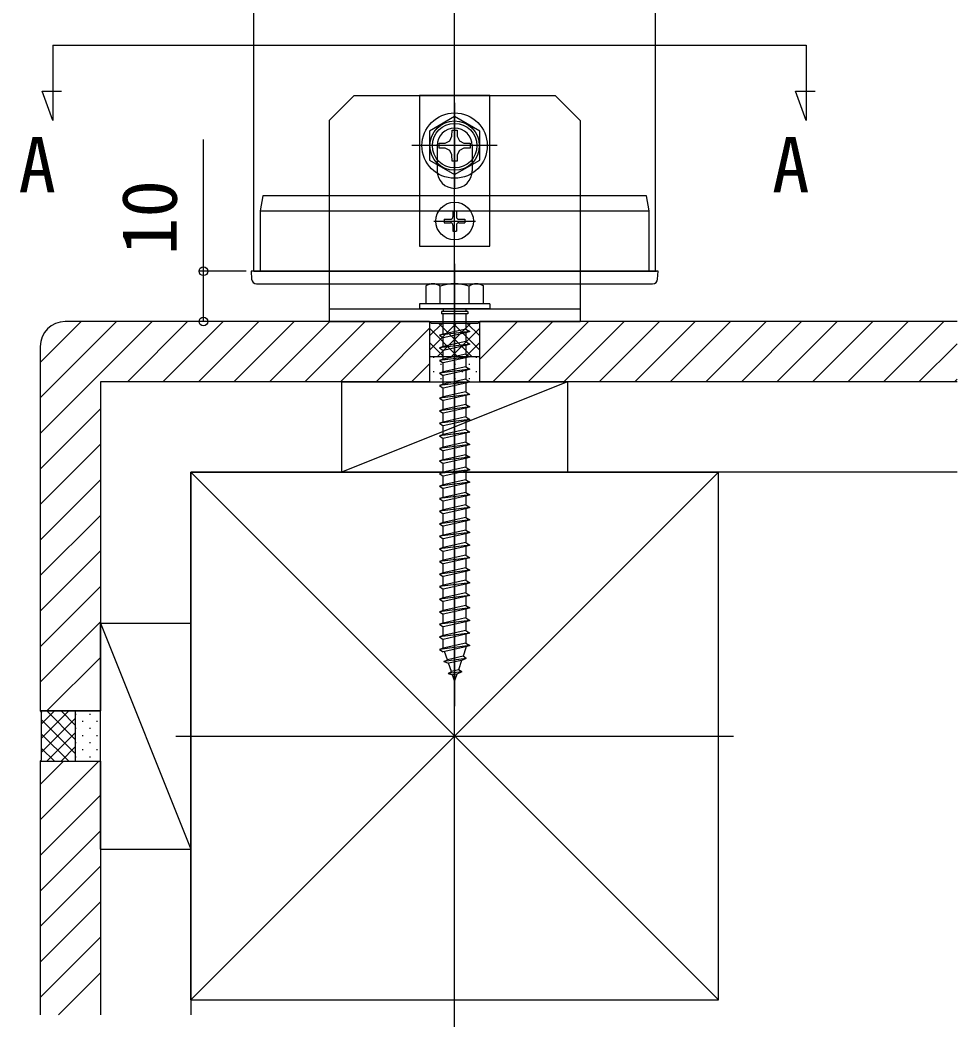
# Model space of a CAD drawing. Units: millimetres, scale not verified. Extents: x -875 to 875, y -1300 to 1293.
# Drawn here: x -56.5 to 130, y -1198.6 to -999.6 of the extents above; entities that cross this region are included whole.
import ezdxf
from ezdxf.enums import TextEntityAlignment as Align

# ---------------------------------------------------------------- set-up
doc = ezdxf.new("R2010")
doc.units = ezdxf.units.MM
doc.header["$LTSCALE"] = 8
for name, color, linetype in [('0-2_USER1', 3, 'Continuous'), ('0-4_YKK_12', 2, 'Continuous'), ('0-5_YKK_13', 4, 'Continuous'), ('0-6_YKK_D', 6, 'Continuous'), ('0-8_YSS_K', 3, 'Continuous'), ('0-9_YSS_KE', 3, 'Continuous')]:
    doc.layers.add(name, color=color, linetype=linetype)
doc.styles.add('ＭＳ ゴシック', font='')
doc.styles.get('ＭＳ ゴシック').set_extended_font_data('MS Gothic')

msp = doc.modelspace()

# ---------------------------------------------------------------- linework, layer by layer
at = {"layer": '0-4_YKK_12'}
for p, q in [((-9.998, -1049.6), (-9.998, -694.6)), ((70.002, -1049.6), (70.002, -694.6)), ((-49.998, -1004.6), (-49.998, -1019.6)), ((-49.998, -1004.6), (100.002, -1004.6)), ((100.002, -1004.6), (100.002, -1019.6)), ((-9.998, -1049.6), (70.202, -1049.6))]:
    msp.add_line(p, q, dxfattribs=at)
for points in [[(-49.998, -1019.6), (-52.127, -1013.75), (-48.227, -1013.75)], [(100.002, -1019.6), (97.873, -1013.75), (101.773, -1013.75)]]:
    msp.add_lwpolyline(points, dxfattribs=at)
at = {"layer": '0-5_YKK_13'}
for p, q in [((10.002, -1014.6), (5.002, -1019.6)), ((10.002, -1014.6), (50.002, -1014.6)), ((55.002, -1019.6), (50.002, -1014.6)), ((30.002, -1016.1), (30.002, -1033.1)), ((29.479, -1022.746), (29.5, -1021.5)), ((38.502, -1024.6), (21.502, -1024.6)), ((26.502, -1024.6), (26.502, -1029.6)), ((33.502, -1024.6), (33.502, -1029.6)), ((-8.198, -1034.6), (-8.698, -1037.6)), ((67.574, -1034.6), (-7.497, -1034.6)), ((30.002, -1043.75), (30.002, -1035.45)), ((-7.988, -1037.6), (68.065, -1037.6)), ((29.652, -1037.55), (30.352, -1037.55)), ((29.652, -1037.55), (29.652, -1038.75)), ((30.352, -1037.55), (30.352, -1038.75)), ((25.852, -1039.6), (34.152, -1039.6)), ((27.952, -1039.25), (27.952, -1039.95)), ((27.952, -1039.25), (29.152, -1039.25)), ((27.952, -1039.95), (29.152, -1039.95)), ((29.652, -1040.45), (29.652, -1041.65)), ((30.352, -1040.45), (30.352, -1041.65)), ((30.852, -1039.25), (32.052, -1039.25)), ((30.852, -1039.95), (32.052, -1039.95)), ((32.052, -1039.25), (32.052, -1039.95)), ((29.652, -1041.65), (30.352, -1041.65)), ((30.002, -1048.1), (30.002, -1136.139)), ((-10.498, -1049.6), (-10.403, -1051.161)), ((68.233, -1049.6), (-7.967, -1049.6)), ((70.406, -1051.161), (70.502, -1049.6)), ((-7.886, -1052.1), (68.047, -1052.1)), ((25.002, -1052.1), (24.252, -1052.533)), ((24.252, -1052.531), (24.252, -1056.1)), ((25.002, -1052.1), (35.002, -1052.1)), ((27.115, -1056.1), (27.115, -1052.547)), ((32.889, -1056.1), (32.889, -1052.547)), ((35.002, -1052.1), (35.752, -1052.533)), ((35.752, -1056.1), (35.752, -1052.531)), ((37.002, -1056.1), (23.002, -1056.1)), ((23.002, -1056.1), (23.002, -1057.1)), ((35.752, -1056.1), (24.252, -1056.1)), ((37.002, -1056.1), (37.002, -1057.1)), ((5.002, -1057.1), (55.002, -1057.1)), ((37.002, -1057.1), (23.002, -1057.1)), ((27.402, -1057.6), (27.402, -1058.1)), ((32.602, -1057.6), (27.402, -1057.6)), ((32.602, -1058.1), (27.402, -1058.1)), ((27.752, -1057.1), (27.752, -1057.6)), ((27.752, -1062.1), (27.752, -1058.1)), ((32.252, -1057.1), (32.252, -1057.6)), ((32.252, -1058.1), (32.252, -1061.1)), ((32.602, -1057.6), (32.602, -1058.1)), ((5.002, -1059.6), (55.002, -1059.6)), ((33.002, -1061.6), (27.002, -1062.35)), ((32.252, -1061.85), (27.752, -1062.85)), ((32.252, -1061.85), (32.252, -1063.6)), ((33.002, -1064.1), (27.002, -1064.85)), ((27.752, -1064.6), (27.002, -1064.85)), ((27.752, -1064.6), (27.752, -1062.85)), ((32.252, -1063.6), (27.752, -1064.6)), ((32.252, -1064.35), (27.752, -1065.35)), ((32.252, -1063.6), (33.002, -1064.1)), ((33.002, -1064.1), (32.252, -1064.35)), ((32.252, -1064.35), (32.252, -1066.1)), ((27.002, -1064.85), (27.752, -1065.35)), ((33.002, -1066.6), (27.002, -1067.35)), ((27.752, -1067.1), (27.752, -1065.35)), ((32.252, -1066.85), (27.752, -1067.85)), ((27.752, -1069.6), (27.752, -1067.85)), ((32.252, -1066.85), (32.252, -1068.6)), ((33.002, -1069.1), (27.002, -1069.85)), ((32.252, -1069.35), (27.752, -1070.35)), ((27.752, -1072.1), (27.752, -1070.35)), ((32.252, -1069.35), (32.252, -1071.1)), ((33.002, -1071.6), (27.002, -1072.35)), ((32.252, -1071.85), (27.752, -1072.85)), ((32.252, -1071.85), (32.252, -1073.6)), ((33.002, -1074.1), (27.002, -1074.85)), ((27.752, -1074.6), (27.752, -1072.85)), ((32.252, -1074.35), (27.752, -1075.35)), ((32.252, -1074.35), (32.252, -1076.1)), ((27.752, -1077.1), (27.752, -1075.35)), ((33.002, -1076.6), (27.002, -1077.35)), ((32.252, -1076.85), (27.752, -1077.85)), ((27.752, -1079.6), (27.752, -1077.85)), ((32.252, -1076.85), (32.252, -1078.6)), ((33.002, -1079.1), (27.002, -1079.85)), ((32.252, -1079.35), (27.752, -1080.35)), ((27.752, -1082.1), (27.752, -1080.35)), ((32.252, -1079.35), (32.252, -1081.1)), ((33.002, -1081.6), (27.002, -1082.35)), ((32.252, -1081.85), (27.752, -1082.85)), ((32.252, -1081.85), (32.252, -1083.6)), ((33.002, -1084.1), (27.002, -1084.85)), ((27.752, -1084.6), (27.752, -1082.85)), ((32.252, -1084.35), (27.752, -1085.35)), ((32.252, -1084.35), (32.252, -1088.6)), ((27.752, -1087.1), (27.752, -1085.35)), ((33.002, -1086.6), (27.002, -1087.35)), ((32.252, -1086.85), (27.752, -1087.85)), ((27.752, -1089.6), (27.752, -1087.85)), ((33.002, -1089.1), (27.002, -1089.85)), ((32.252, -1089.35), (27.752, -1090.35)), ((27.752, -1092.1), (27.752, -1090.35)), ((32.252, -1089.35), (32.252, -1091.1)), ((33.002, -1091.6), (27.002, -1092.35)), ((32.252, -1091.85), (27.752, -1092.85)), ((32.252, -1091.85), (32.252, -1093.6)), ((33.002, -1094.1), (27.002, -1094.85)), ((27.752, -1094.6), (27.752, -1092.85)), ((32.252, -1094.35), (27.752, -1095.35)), ((32.252, -1094.35), (32.252, -1096.1)), ((27.752, -1097.1), (27.752, -1095.35)), ((33.002, -1096.6), (27.002, -1097.35)), ((32.252, -1096.85), (27.752, -1097.85)), ((27.752, -1099.6), (27.752, -1097.85)), ((32.252, -1096.85), (32.252, -1098.6)), ((33.002, -1099.1), (27.002, -1099.85)), ((32.252, -1099.35), (27.752, -1100.35)), ((27.752, -1102.1), (27.752, -1100.35)), ((32.252, -1099.35), (32.252, -1101.1)), ((33.002, -1101.6), (27.002, -1102.35)), ((32.252, -1101.85), (27.752, -1102.85)), ((32.252, -1101.85), (32.252, -1103.6)), ((33.002, -1104.1), (27.002, -1104.85)), ((27.752, -1104.6), (27.752, -1102.85)), ((32.252, -1104.35), (27.752, -1105.35)), ((32.252, -1104.35), (32.252, -1106.1)), ((27.752, -1107.1), (27.752, -1105.35)), ((33.002, -1106.6), (27.002, -1107.35)), ((32.252, -1106.85), (27.752, -1107.85)), ((27.752, -1109.6), (27.752, -1107.85)), ((32.252, -1106.85), (32.252, -1108.6)), ((33.002, -1109.1), (27.002, -1109.85)), ((32.252, -1109.35), (27.752, -1110.35)), ((27.752, -1112.1), (27.752, -1110.35)), ((32.252, -1109.35), (32.252, -1111.1)), ((33.002, -1111.6), (27.002, -1112.35)), ((32.252, -1111.85), (27.752, -1112.85)), ((32.252, -1111.85), (32.252, -1113.6)), ((33.002, -1114.1), (27.002, -1114.85)), ((27.752, -1114.6), (27.752, -1112.85)), ((32.252, -1114.35), (27.752, -1115.35)), ((32.252, -1114.35), (32.252, -1116.1)), ((27.752, -1117.1), (27.752, -1115.35)), ((33.002, -1116.6), (27.002, -1117.35)), ((32.252, -1116.85), (27.752, -1117.85)), ((27.752, -1119.6), (27.752, -1117.85)), ((32.252, -1116.85), (32.252, -1118.6)), ((33.002, -1119.1), (27.002, -1119.85)), ((32.252, -1119.35), (27.752, -1120.35)), ((27.752, -1122.1), (27.752, -1120.35)), ((32.252, -1119.35), (32.252, -1121.1)), ((33.002, -1121.6), (27.002, -1122.35)), ((32.252, -1121.85), (27.752, -1122.85)), ((32.252, -1121.85), (32.252, -1123.6)), ((33.002, -1124.1), (27.002, -1124.85)), ((27.752, -1124.566), (27.752, -1122.85)), ((32.252, -1124.35), (27.752, -1125.35)), ((27.763, -1124.598), (27.752, -1124.566)), ((28.563, -1126.92), (28.003, -1125.294)), ((31.68, -1126.227), (28.563, -1126.92)), ((32.252, -1124.566), (31.68, -1126.227)), ((32.315, -1126.686), (31.68, -1126.227)), ((32.252, -1124.35), (32.252, -1124.566)), ((32.315, -1126.686), (27.88, -1127.24)), ((27.88, -1127.24), (28.563, -1126.92)), ((27.88, -1127.24), (28.802, -1127.617)), ((31.4, -1127.039), (28.802, -1127.617)), ((29.362, -1129.242), (28.802, -1127.617)), ((31.4, -1127.039), (30.748, -1128.934)), ((32.315, -1126.686), (31.4, -1127.039)), ((28.705, -1129.637), (29.362, -1129.242)), ((31.415, -1129.298), (28.705, -1129.637)), ((28.705, -1129.637), (29.602, -1129.939)), ((30.748, -1128.934), (29.362, -1129.242)), ((30.468, -1129.746), (29.602, -1129.939)), ((30.002, -1131.1), (29.602, -1129.939)), ((30.468, -1129.746), (30.002, -1131.1)), ((31.415, -1129.298), (30.468, -1129.746)), ((31.415, -1129.298), (30.748, -1128.934))]:
    msp.add_line(p, q, dxfattribs=at)
for points in [[(37.002, -1044.6), (37.002, -1014.6), (23.002, -1014.6), (23.002, -1044.6)], [(35.002, -1021.713), (30.002, -1018.826), (25.002, -1021.713), (25.002, -1027.487), (30.002, -1030.374), (35.002, -1027.487)]]:
    msp.add_lwpolyline(points, close=True, dxfattribs=at)
for points in [[(5.002, -1019.6), (5.002, -1049.6), (5.002, -1059.6)], [(55.002, -1019.6), (55.002, -1049.6), (55.002, -1059.6)], [(28.148, -1024.077), (29.017, -1023.615), (29.479, -1022.746)], [(29.5, -1021.5), (30.503, -1021.5), (30.525, -1022.746)], [(30.525, -1022.746), (30.987, -1023.615), (31.855, -1024.077)], [(28.148, -1025.123), (26.902, -1025.101), (26.902, -1024.099), (28.148, -1024.077)], [(31.855, -1024.077), (33.102, -1024.099), (33.102, -1025.101), (31.855, -1025.123)], [(29.479, -1026.454), (29.017, -1025.585), (28.148, -1025.123)], [(30.525, -1026.454), (30.503, -1027.7), (29.5, -1027.7), (29.479, -1026.454)], [(31.855, -1025.123), (30.987, -1025.585), (30.525, -1026.454)], [(-7.497, -1034.6), (-7.714, -1034.6), (-7.909, -1034.6), (-8.064, -1034.6), (-8.163, -1034.6), (-8.198, -1034.6)], [(68.202, -1034.6), (68.12, -1034.6), (67.893, -1034.6), (67.574, -1034.6)], [(68.702, -1049.6), (68.702, -1037.6), (68.702, -1037.6), (68.202, -1034.6)], [(-8.698, -1037.6), (-8.662, -1037.585), (-8.561, -1037.577), (-8.407, -1037.577), (-8.213, -1037.585), (-7.998, -1037.6)], [(-8.698, -1037.6), (-8.698, -1037.6), (-8.698, -1049.6)], [(-7.988, -1037.6), (-7.989, -1037.6), (-7.989, -1037.6), (-7.99, -1037.6), (-7.99, -1037.6), (-7.991, -1037.6), (-7.992, -1037.6), (-7.992, -1037.6), (-7.993, -1037.6), (-7.993, -1037.6), (-7.994, -1037.6), (-7.995, -1037.6), (-7.995, -1037.6), (-7.996, -1037.6), (-7.996, -1037.6), (-7.997, -1037.6), (-7.998, -1037.6)], [(68.074, -1037.6), (68.073, -1037.6), (68.073, -1037.6), (68.072, -1037.6), (68.072, -1037.6), (68.071, -1037.6), (68.071, -1037.6), (68.07, -1037.6), (68.07, -1037.6), (68.069, -1037.6), (68.069, -1037.6), (68.068, -1037.6), (68.067, -1037.6), (68.067, -1037.6), (68.066, -1037.6), (68.066, -1037.6), (68.065, -1037.6)], [(68.074, -1037.6), (68.39, -1037.582), (68.617, -1037.582), (68.702, -1037.6)], [(-7.967, -1049.6), (-8.271, -1049.6), (-8.57, -1049.6), (-8.862, -1049.6), (-9.14, -1049.6), (-9.401, -1049.6), (-9.643, -1049.6), (-9.859, -1049.6), (-10.048, -1049.6), (-10.207, -1049.6), (-10.332, -1049.6), (-10.424, -1049.6), (-10.48, -1049.6), (-10.498, -1049.6)], [(70.502, -1049.6), (70.49, -1049.6), (70.454, -1049.6), (70.394, -1049.6), (70.31, -1049.6), (70.205, -1049.6), (70.079, -1049.6), (69.931, -1049.6), (69.765, -1049.6), (69.583, -1049.6), (69.385, -1049.6), (69.172, -1049.6), (68.95, -1049.6), (68.718, -1049.6), (68.478, -1049.6), (68.233, -1049.6)], [(-9.405, -1052.1), (-9.389, -1052.1), (-9.342, -1052.1), (-9.267, -1052.1), (-9.162, -1052.1), (-9.032, -1052.1), (-8.879, -1052.1), (-8.704, -1052.1), (-8.515, -1052.1), (-8.312, -1052.1), (-8.101, -1052.1), (-7.886, -1052.1)], [(68.047, -1052.1), (68.358, -1052.1), (68.647, -1052.1), (68.904, -1052.1), (69.118, -1052.1), (69.277, -1052.1), (69.375, -1052.1), (69.408, -1052.1)], [(32.252, -1061.1), (27.752, -1062.1), (27.002, -1062.35), (27.752, -1062.85)], [(32.252, -1061.1), (33.002, -1061.6), (32.252, -1061.85)], [(32.252, -1066.1), (27.752, -1067.1), (27.002, -1067.35), (27.752, -1067.85)], [(32.252, -1066.1), (33.002, -1066.6), (32.252, -1066.85)], [(32.252, -1068.6), (27.752, -1069.6), (27.002, -1069.85), (27.752, -1070.35)], [(32.252, -1068.6), (33.002, -1069.1), (32.252, -1069.35)], [(32.252, -1071.1), (27.752, -1072.1), (27.002, -1072.35), (27.752, -1072.85)], [(32.252, -1071.1), (33.002, -1071.6), (32.252, -1071.85)], [(32.252, -1073.6), (27.752, -1074.6), (27.002, -1074.85), (27.752, -1075.35)], [(32.252, -1073.6), (33.002, -1074.1), (32.252, -1074.35)], [(32.252, -1076.1), (27.752, -1077.1), (27.002, -1077.35), (27.752, -1077.85)], [(32.252, -1076.1), (33.002, -1076.6), (32.252, -1076.85)], [(32.252, -1078.6), (27.752, -1079.6), (27.002, -1079.85), (27.752, -1080.35)], [(32.252, -1078.6), (33.002, -1079.1), (32.252, -1079.35)], [(32.252, -1081.1), (27.752, -1082.1), (27.002, -1082.35), (27.752, -1082.85)], [(32.252, -1081.1), (33.002, -1081.6), (32.252, -1081.85)], [(32.252, -1083.6), (27.752, -1084.6), (27.002, -1084.85), (27.752, -1085.35)], [(32.252, -1083.6), (33.002, -1084.1), (32.252, -1084.35)], [(32.252, -1086.1), (27.752, -1087.1), (27.002, -1087.35), (27.752, -1087.85)], [(32.252, -1086.1), (33.002, -1086.6), (32.252, -1086.85)], [(32.252, -1088.6), (27.752, -1089.6), (27.002, -1089.85), (27.752, -1090.35)], [(32.252, -1088.6), (33.002, -1089.1), (32.252, -1089.35)], [(32.252, -1091.1), (27.752, -1092.1), (27.002, -1092.35), (27.752, -1092.85)], [(32.252, -1091.1), (33.002, -1091.6), (32.252, -1091.85)], [(32.252, -1093.6), (27.752, -1094.6), (27.002, -1094.85), (27.752, -1095.35)], [(32.252, -1093.6), (33.002, -1094.1), (32.252, -1094.35)], [(32.252, -1096.1), (27.752, -1097.1), (27.002, -1097.35), (27.752, -1097.85)], [(32.252, -1096.1), (33.002, -1096.6), (32.252, -1096.85)], [(32.252, -1098.6), (27.752, -1099.6), (27.002, -1099.85), (27.752, -1100.35)], [(32.252, -1098.6), (33.002, -1099.1), (32.252, -1099.35)], [(32.252, -1101.1), (27.752, -1102.1), (27.002, -1102.35), (27.752, -1102.85)], [(32.252, -1101.1), (33.002, -1101.6), (32.252, -1101.85)], [(32.252, -1103.6), (27.752, -1104.6), (27.002, -1104.85), (27.752, -1105.35)], [(32.252, -1103.6), (33.002, -1104.1), (32.252, -1104.35)], [(32.252, -1106.1), (27.752, -1107.1), (27.002, -1107.35), (27.752, -1107.85)], [(32.252, -1106.1), (33.002, -1106.6), (32.252, -1106.85)], [(32.252, -1108.6), (27.752, -1109.6), (27.002, -1109.85), (27.752, -1110.35)], [(32.252, -1108.6), (33.002, -1109.1), (32.252, -1109.35)], [(32.252, -1111.1), (27.752, -1112.1), (27.002, -1112.35), (27.752, -1112.85)], [(32.252, -1111.1), (33.002, -1111.6), (32.252, -1111.85)], [(32.252, -1113.6), (27.752, -1114.6), (27.002, -1114.85), (27.752, -1115.35)], [(32.252, -1113.6), (33.002, -1114.1), (32.252, -1114.35)], [(32.252, -1116.1), (27.752, -1117.1), (27.002, -1117.35), (27.752, -1117.85)], [(32.252, -1116.1), (33.002, -1116.6), (32.252, -1116.85)], [(32.252, -1118.6), (27.752, -1119.6), (27.002, -1119.85), (27.752, -1120.35)], [(32.252, -1118.6), (33.002, -1119.1), (32.252, -1119.35)], [(32.252, -1121.1), (27.752, -1122.1), (27.002, -1122.35), (27.752, -1122.85)], [(32.252, -1121.1), (33.002, -1121.6), (32.252, -1121.85)], [(32.252, -1123.6), (27.752, -1124.6), (27.002, -1124.85), (27.752, -1125.35)], [(32.252, -1123.6), (33.002, -1124.1), (32.252, -1124.35)]]:
    msp.add_lwpolyline(points, dxfattribs=at)
for centre, radius in [((30.002, -1024.6), 6.5), ((30.002, -1024.6), 4.907), ((30.002, -1024.6), 4.432), ((30.002, -1039.6), 3.75)]:
    msp.add_circle(centre, radius, dxfattribs=at)
for centre, radius, start, end in [((30.002, -1024.6), 3.5, 0, 180), ((30.002, -1029.6), 3.5, 180, 0), ((29.152, -1038.75), 0.5, 270, 0), ((30.852, -1038.75), 0.5, 180, 270), ((29.152, -1040.45), 0.5, 0, 90), ((30.852, -1040.45), 0.5, 90, 180), ((-9.405, -1051.1), 1, 183.5, 270), ((25.672, -1054.656), 2.556, 55.61575, 123.74822), ((30.002, -1061.653), 9.553, 72.41205, 107.58795), ((34.332, -1054.656), 2.556, 56.25178, 124.38425), ((69.408, -1051.1), 1, 270, 356.5)]:
    msp.add_arc(centre, radius, start, end, dxfattribs=at)
at = {"layer": '0-6_YKK_D'}
msp.add_line((-11.498, -1049.6), (-20.998, -1049.6), dxfattribs=at)
msp.add_lwpolyline([(-19.998, -1059.6), (-19.998, -1049.6), (-19.998, -1023.35)], dxfattribs=at)
for centre in [(-19.998, -1049.6), (-19.998, -1059.6)]:
    msp.add_circle(centre, 0.875, dxfattribs=at)
at = {"layer": '0-8_YSS_K'}
for p, q in [((30.002, -1207.6), (30.002, -649.6)), ((-52.498, -1081.889), (-30.209, -1059.6)), ((-52.498, -1074.818), (-37.28, -1059.6)), ((-52.498, -1067.747), (-44.351, -1059.6)), ((25.002, -1059.6), (-47.498, -1059.6)), ((-35.138, -1071.6), (-23.138, -1059.6)), ((-28.067, -1071.6), (-16.067, -1059.6)), ((-20.996, -1071.6), (-8.996, -1059.6)), ((-13.925, -1071.6), (-1.925, -1059.6)), ((-6.853, -1071.6), (5.147, -1059.6)), ((0.218, -1071.6), (12.218, -1059.6)), ((7.289, -1071.6), (19.289, -1059.6)), ((25.002, -1059.6), (25.302, -1059.9)), ((25.002, -1059.6), (25.002, -1071.6)), ((25.002, -1065.286), (30.388, -1059.9)), ((25.002, -1062.458), (27.56, -1059.9)), ((25.302, -1059.9), (34.702, -1059.9)), ((26.517, -1066.6), (33.217, -1059.9)), ((26.787, -1059.9), (33.487, -1066.6)), ((29.616, -1059.9), (35.002, -1065.286)), ((32.444, -1059.9), (35.002, -1062.458)), ((35.002, -1059.6), (34.702, -1059.9)), ((35.002, -1067.107), (42.509, -1059.6)), ((130.002, -1059.6), (35.002, -1059.6)), ((35.002, -1071.6), (35.002, -1059.6)), ((37.58, -1071.6), (49.58, -1059.6)), ((44.651, -1071.6), (56.651, -1059.6)), ((51.722, -1071.6), (63.722, -1059.6)), ((58.793, -1071.6), (70.793, -1059.6)), ((65.865, -1071.6), (77.865, -1059.6)), ((72.936, -1071.6), (84.936, -1059.6)), ((80.007, -1071.6), (92.007, -1059.6)), ((87.078, -1071.6), (99.078, -1059.6)), ((94.149, -1071.6), (106.149, -1059.6)), ((101.22, -1071.6), (113.22, -1059.6)), ((108.291, -1071.6), (120.291, -1059.6)), ((115.362, -1071.6), (127.362, -1059.6)), ((14.36, -1071.6), (25.002, -1060.958)), ((25.002, -1060.943), (30.659, -1066.6)), ((29.345, -1066.6), (35.002, -1060.943)), ((-52.498, -1064.6), (-52.498, -1137.1)), ((25.002, -1063.772), (27.83, -1066.6)), ((32.173, -1066.6), (35.002, -1063.772)), ((122.433, -1071.6), (130.002, -1064.031)), ((35.002, -1066.6), (25.002, -1066.6)), ((21.431, -1071.6), (25.002, -1068.029)), ((25.759, -1066.701), (25.959, -1066.701)), ((27.173, -1068.115), (27.373, -1068.115)), ((28.588, -1066.701), (28.788, -1066.701)), ((30.002, -1068.115), (30.202, -1068.115)), ((31.416, -1066.701), (31.616, -1066.701)), ((32.83, -1068.115), (33.03, -1068.115)), ((34.244, -1066.701), (34.444, -1066.701)), ((25.759, -1069.529), (25.959, -1069.529)), ((28.588, -1069.529), (28.788, -1069.529)), ((31.416, -1069.529), (31.616, -1069.529)), ((34.244, -1069.529), (34.444, -1069.529)), ((-40.498, -1071.6), (-40.498, -1137.1)), ((25.002, -1071.6), (-40.498, -1071.6)), ((7.502, -1071.6), (7.502, -1089.6)), ((52.502, -1071.6), (7.502, -1089.6)), ((27.173, -1070.943), (27.373, -1070.943)), ((30.002, -1070.943), (30.202, -1070.943)), ((32.83, -1070.943), (33.03, -1070.943)), ((130.002, -1071.6), (35.002, -1071.6)), ((129.504, -1071.6), (130.002, -1071.102)), ((-52.498, -1088.96), (-40.498, -1076.96)), ((-52.498, -1096.031), (-40.498, -1084.031)), ((-22.498, -1089.6), (82.502, -1089.6)), ((-22.498, -1194.6), (-22.498, -1089.6)), ((-22.498, -1089.6), (82.502, -1194.6)), ((82.502, -1089.6), (-22.498, -1194.6)), ((7.502, -1089.6), (52.502, -1089.6)), ((-52.498, -1103.103), (-40.498, -1091.103)), ((-52.498, -1110.174), (-40.498, -1098.174)), ((-52.498, -1117.245), (-40.498, -1105.245)), ((-52.498, -1124.316), (-40.498, -1112.316)), ((-52.498, -1131.387), (-40.498, -1119.387)), ((-40.498, -1119.6), (-22.498, -1164.6)), ((-22.498, -1164.6), (-22.498, -1119.6)), ((-51.14, -1137.1), (-40.498, -1126.458)), ((-52.498, -1137.1), (-40.498, -1137.1)), ((-52.498, -1137.1), (-52.198, -1137.4)), ((-52.198, -1142.486), (-46.812, -1137.1)), ((-52.198, -1139.658), (-49.64, -1137.1)), ((-52.198, -1146.8), (-52.198, -1137.4)), ((-45.498, -1142.757), (-51.155, -1137.1)), ((-45.498, -1139.928), (-48.327, -1137.1)), ((-45.498, -1137.1), (-45.498, -1147.1)), ((-45.398, -1137.857), (-45.398, -1137.657)), ((-42.569, -1137.857), (-42.569, -1137.657)), ((-52.198, -1145.315), (-45.498, -1138.615)), ((-45.498, -1145.585), (-52.198, -1138.885)), ((-43.983, -1139.272), (-43.983, -1139.072)), ((-41.155, -1139.272), (-41.155, -1139.072)), ((-46.812, -1147.1), (-52.198, -1141.714)), ((-51.155, -1147.1), (-45.498, -1141.443)), ((-45.398, -1140.686), (-45.398, -1140.486)), ((-43.983, -1142.1), (-43.983, -1141.9)), ((-42.569, -1140.686), (-42.569, -1140.486)), ((-41.155, -1142.1), (-41.155, -1141.9)), ((-25.498, -1142.1), (85.502, -1142.1)), ((-45.398, -1143.514), (-45.398, -1143.314)), ((-42.569, -1143.514), (-42.569, -1143.314)), ((-49.64, -1147.1), (-52.198, -1144.542)), ((-48.327, -1147.1), (-45.498, -1144.272)), ((-45.398, -1146.343), (-45.398, -1146.143)), ((-43.983, -1144.928), (-43.983, -1144.728)), ((-42.569, -1146.343), (-42.569, -1146.143)), ((-41.155, -1144.928), (-41.155, -1144.728)), ((-52.498, -1147.1), (-52.198, -1146.8)), ((-52.498, -1147.1), (-40.498, -1147.1)), ((-52.498, -1147.1), (-52.498, -1197.6)), ((-52.498, -1158.794), (-40.805, -1147.1)), ((-52.498, -1151.723), (-47.876, -1147.1)), ((-40.498, -1147.1), (-40.498, -1197.6)), ((-52.498, -1165.865), (-40.498, -1153.865)), ((-52.498, -1172.936), (-40.498, -1160.936)), ((-40.498, -1164.6), (-22.498, -1164.6)), ((-52.498, -1180.007), (-40.498, -1168.007)), ((-52.498, -1187.078), (-40.498, -1175.078)), ((-52.498, -1194.149), (-40.498, -1182.149)), ((-48.878, -1197.6), (-40.498, -1189.22))]:
    msp.add_line(p, q, dxfattribs=at)
for points in [[(25.002, -1059.6), (25.002, -1071.6), (35.002, -1071.6), (35.002, -1059.6)], [(7.502, -1071.6), (52.502, -1071.6), (52.502, -1089.6)], [(-22.498, -1194.6), (82.502, -1194.6), (82.502, -1089.6)], [(-40.498, -1164.6), (-40.498, -1119.6), (-22.498, -1119.6)], [(-52.498, -1147.1), (-40.498, -1147.1), (-40.498, -1137.1), (-52.498, -1137.1)]]:
    msp.add_lwpolyline(points, dxfattribs=at)
msp.add_arc((-47.498, -1064.6), 5, 90, 180, dxfattribs=at)
at = {"layer": '0-9_YSS_KE'}
msp.add_lwpolyline([(130.002, -1089.6), (-22.498, -1089.6), (-22.498, -1197.6)], dxfattribs=at)

# ---------------------------------------------------------------- texts
at = {"layer": '0-2_USER1', "style": 'ＭＳ ゴシック'}
for p in [(-56.826, -1037.196), (93.174, -1037.196)]:
    msp.add_text('A', height=11, dxfattribs=at).set_placement(p, align=Align.BOTTOM_LEFT)
at = {"layer": '0-6_YKK_D', "style": 'ＭＳ ゴシック'}
msp.add_text('10', height=11, rotation=90, dxfattribs=at).set_placement((-21.998, -1046.401), align=Align.BOTTOM_LEFT)

doc.saveas('drawing.dxf')
